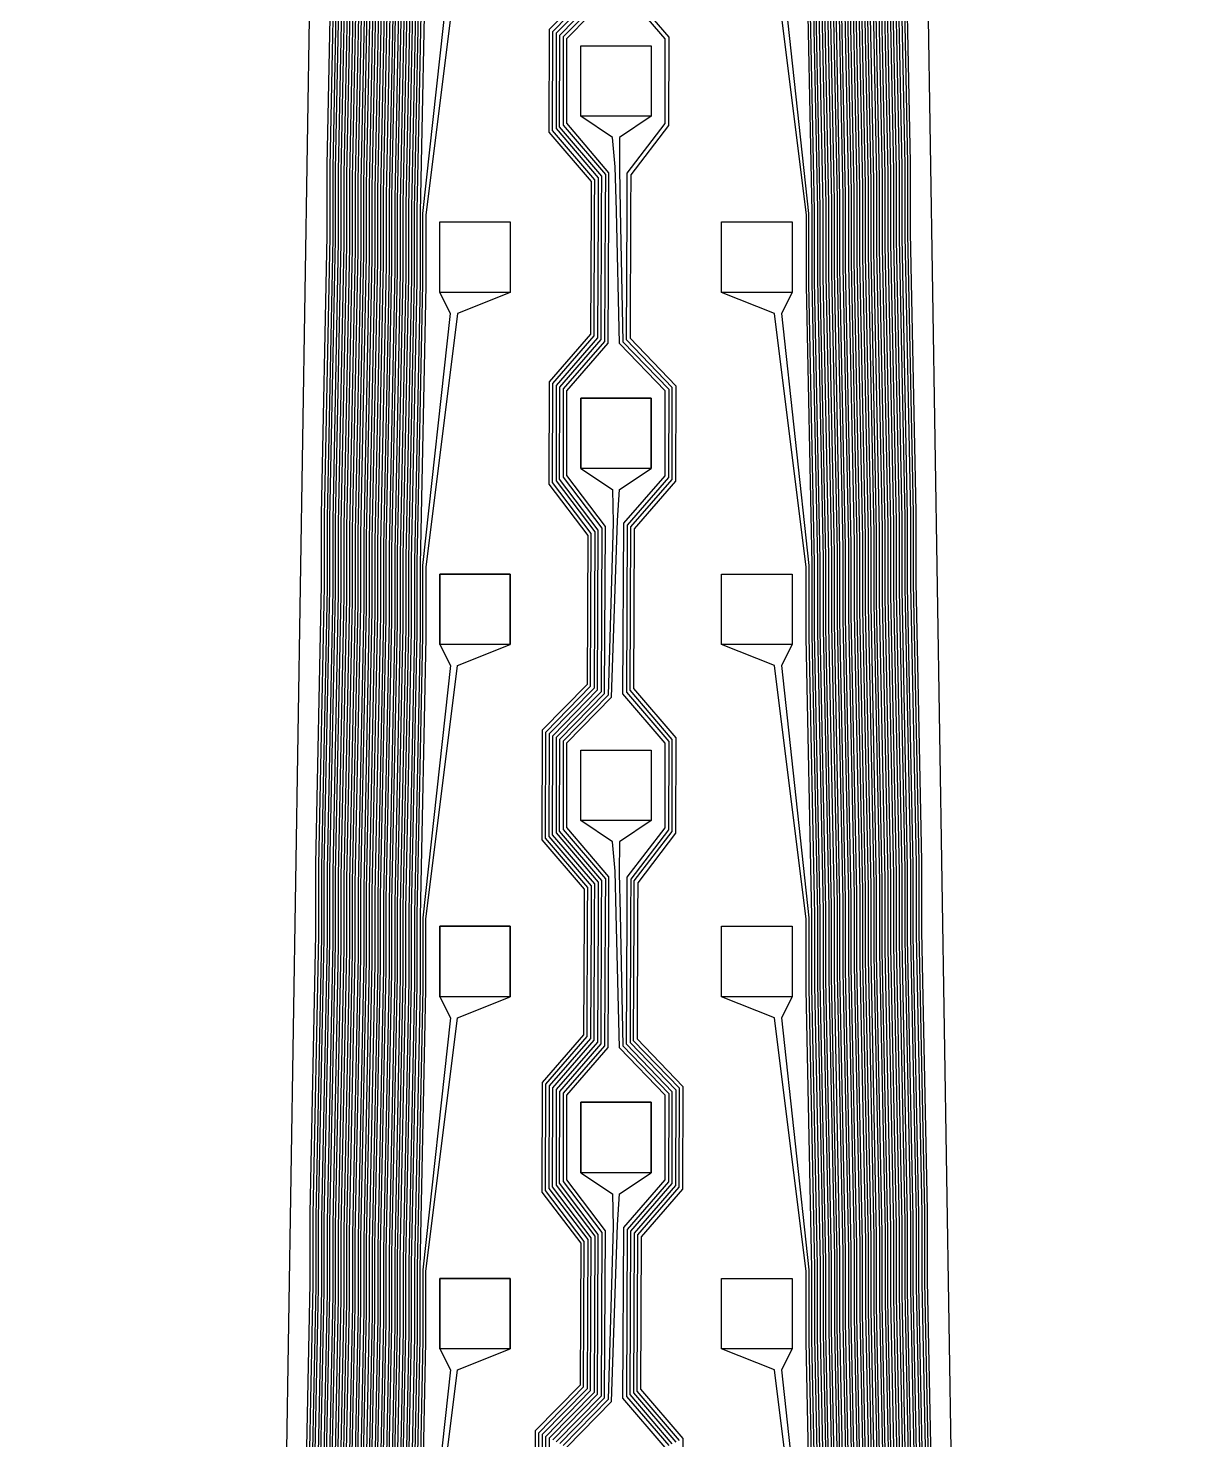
# Model space of a CAD drawing. Header units: inches. Extents: x 106592 to 209533, y 57057 to 74911.
# Drawn here: x 173138.5 to 173305.4, y 70363.8 to 70564.2 of the extents above; entities that cross this region are included whole.
import ezdxf

# ---------------------------------------------------------------- set-up
doc = ezdxf.new("R2010")
doc.units = ezdxf.units.IN
doc.header["$MEASUREMENT"] = 0
for name, color, linetype in [('metal', 221, 'Continuous'), ('nitride window', 40, 'Continuous'), ('profile', 140, 'Continuous')]:
    doc.layers.add(name, color=color, linetype=linetype)

msp = doc.modelspace()

# ---------------------------------------------------------------- linework, layer by layer
at = {"layer": 'metal'}
for points in [[(173177.73, 70346.35), (173178.53, 70385.95), (173178.53, 70395.95), (173179.33, 70435.54), (173179.33, 70445.54), (173180.13, 70485.14), (173180.13, 70495.14), (173180.93, 70534.74), (173180.93, 70544.74), (173181.73, 70584.34)], [(173182.13, 70584.14), (173181.33, 70544.54), (173181.33, 70534.54), (173180.53, 70494.94), (173180.53, 70484.94), (173179.73, 70445.34), (173179.73, 70435.34), (173178.93, 70395.75), (173178.93, 70385.75), (173178.13, 70346.15)], [(173182.53, 70583.93), (173181.73, 70544.34), (173181.73, 70534.34), (173180.93, 70494.74), (173180.93, 70484.74), (173180.13, 70445.14), (173180.13, 70435.14), (173179.33, 70395.54), (173179.33, 70385.54), (173178.53, 70345.95)], [(173178.93, 70345.75), (173179.73, 70385.34), (173179.73, 70395.34), (173180.53, 70434.94), (173180.53, 70444.94), (173181.33, 70484.54), (173181.33, 70494.54), (173182.13, 70534.14), (173182.13, 70544.14), (173182.93, 70583.73)], [(173183.33, 70583.53), (173182.53, 70543.93), (173182.53, 70533.93), (173181.73, 70494.34), (173181.73, 70484.34), (173180.93, 70444.74), (173180.93, 70434.74), (173180.13, 70395.14), (173180.13, 70385.14), (173179.33, 70345.54)], [(173179.73, 70345.34), (173180.53, 70384.94), (173180.53, 70394.94), (173181.33, 70434.54), (173181.33, 70444.54), (173182.13, 70484.14), (173182.13, 70494.14), (173182.93, 70533.73), (173182.93, 70543.73), (173183.73, 70583.33)], [(173264.13, 70345.34), (173263.33, 70384.94), (173263.33, 70394.94), (173262.53, 70434.54), (173262.53, 70444.54), (173261.73, 70484.14), (173261.73, 70494.14), (173260.93, 70533.73), (173260.93, 70543.73), (173260.13, 70583.33)], [(173260.53, 70583.53), (173261.33, 70543.93), (173261.33, 70533.93), (173262.13, 70494.34), (173262.13, 70484.34), (173262.93, 70444.74), (173262.93, 70434.74), (173263.73, 70395.14), (173263.73, 70385.14), (173264.53, 70345.54)], [(173264.93, 70345.75), (173264.13, 70385.34), (173264.13, 70395.34), (173263.33, 70434.94), (173263.33, 70444.94), (173262.53, 70484.54), (173262.53, 70494.54), (173261.73, 70534.14), (173261.73, 70544.14), (173260.93, 70583.73)], [(173261.33, 70583.93), (173262.13, 70544.34), (173262.13, 70534.34), (173262.93, 70494.74), (173262.93, 70484.74), (173263.73, 70445.14), (173263.73, 70435.14), (173264.53, 70395.54), (173264.53, 70385.54), (173265.33, 70345.95)], [(173265.73, 70346.15), (173264.93, 70385.75), (173264.93, 70395.75), (173264.13, 70435.34), (173264.13, 70445.34), (173263.33, 70484.94), (173263.33, 70494.94), (173262.53, 70534.54), (173262.53, 70544.54), (173261.73, 70584.14)], [(173262.13, 70584.34), (173262.93, 70544.74), (173262.93, 70534.74), (173263.73, 70495.14), (173263.73, 70485.14), (173264.53, 70445.54), (173264.53, 70435.54), (173265.33, 70395.95), (173265.33, 70385.95), (173266.13, 70346.35)], [(173262.53, 70584.54), (173263.33, 70544.94), (173263.33, 70534.94), (173264.13, 70495.34), (173264.13, 70485.34), (173264.93, 70445.75), (173264.93, 70435.75), (173265.73, 70396.15), (173265.73, 70386.15), (173266.53, 70346.55)], [(173266.93, 70346.75), (173266.13, 70386.35), (173266.13, 70396.35), (173265.33, 70435.95), (173265.33, 70445.95), (173264.53, 70485.54), (173264.53, 70495.54), (173263.73, 70535.14), (173263.73, 70545.14), (173262.93, 70584.74)], [(173184.13, 70583.13), (173183.33, 70543.53), (173183.33, 70533.53), (173182.53, 70493.93), (173182.53, 70483.93), (173181.73, 70444.34), (173181.73, 70434.34), (173180.93, 70394.74), (173180.93, 70384.74), (173180.13, 70345.14)], [(173180.53, 70344.94), (173181.33, 70384.54), (173181.33, 70394.54), (173182.13, 70434.14), (173182.13, 70444.14), (173182.93, 70483.73), (173182.93, 70493.73), (173183.73, 70533.33), (173183.73, 70543.33), (173184.53, 70582.93)], [(173184.93, 70582.73), (173184.13, 70543.13), (173184.13, 70533.13), (173183.33, 70493.53), (173183.33, 70483.53), (173182.53, 70443.93), (173182.53, 70433.93), (173181.73, 70394.34), (173181.73, 70384.34), (173180.93, 70344.74)], [(173181.33, 70344.54), (173182.13, 70384.14), (173182.13, 70394.14), (173182.93, 70433.73), (173182.93, 70443.73), (173183.73, 70483.33), (173183.73, 70493.33), (173184.53, 70532.93), (173184.53, 70542.93), (173185.33, 70582.53)], [(173185.73, 70582.32), (173184.93, 70542.73), (173184.93, 70532.73), (173184.13, 70493.13), (173184.13, 70483.13), (173183.33, 70443.53), (173183.33, 70433.53), (173182.53, 70393.93), (173182.53, 70383.93), (173181.73, 70344.34)], [(173182.13, 70344.14), (173182.93, 70383.73), (173182.93, 70393.73), (173183.73, 70433.33), (173183.73, 70443.33), (173184.53, 70482.93), (173184.53, 70492.93), (173185.33, 70532.53), (173185.33, 70542.53), (173186.13, 70582.12)], [(173186.53, 70581.92), (173185.73, 70542.32), (173185.73, 70532.32), (173184.93, 70492.73), (173184.93, 70482.73), (173184.13, 70443.13), (173184.13, 70433.13), (173183.33, 70393.53), (173183.33, 70383.53), (173182.53, 70343.93)], [(173182.93, 70343.73), (173183.73, 70383.33), (173183.73, 70393.33), (173184.53, 70432.93), (173184.53, 70442.93), (173185.33, 70482.53), (173185.33, 70492.53), (173186.13, 70532.12), (173186.13, 70542.12), (173186.93, 70581.72)], [(173183.33, 70343.53), (173184.13, 70383.13), (173184.13, 70393.13), (173184.93, 70432.73), (173184.93, 70442.73), (173185.73, 70482.32), (173185.73, 70492.32), (173186.53, 70531.92), (173186.53, 70541.92), (173187.33, 70581.52)], [(173187.73, 70581.32), (173186.93, 70541.72), (173186.93, 70531.72), (173186.13, 70492.12), (173186.13, 70482.12), (173185.33, 70442.53), (173185.33, 70432.53), (173184.53, 70392.93), (173184.53, 70382.93), (173183.73, 70343.33)], [(173256.13, 70581.32), (173256.93, 70541.72), (173256.93, 70531.72), (173257.73, 70492.12), (173257.73, 70482.12), (173258.53, 70442.53), (173258.53, 70432.53), (173259.33, 70392.93), (173259.33, 70382.93), (173260.13, 70343.33)], [(173260.53, 70343.53), (173259.73, 70383.13), (173259.73, 70393.13), (173258.93, 70432.73), (173258.93, 70442.73), (173258.13, 70482.32), (173258.13, 70492.32), (173257.33, 70531.92), (173257.33, 70541.92), (173256.53, 70581.52)], [(173256.93, 70581.72), (173257.73, 70542.12), (173257.73, 70532.12), (173258.53, 70492.53), (173258.53, 70482.53), (173259.33, 70442.93), (173259.33, 70432.93), (173260.13, 70393.33), (173260.13, 70383.33), (173260.93, 70343.73)], [(173261.33, 70343.93), (173260.53, 70383.53), (173260.53, 70393.53), (173259.73, 70433.13), (173259.73, 70443.13), (173258.93, 70482.73), (173258.93, 70492.73), (173258.13, 70532.32), (173258.13, 70542.32), (173257.33, 70581.92)], [(173261.73, 70344.14), (173260.93, 70383.73), (173260.93, 70393.73), (173260.13, 70433.33), (173260.13, 70443.33), (173259.33, 70482.93), (173259.33, 70492.93), (173258.53, 70532.53), (173258.53, 70542.53), (173257.73, 70582.12)], [(173258.13, 70582.32), (173258.93, 70542.73), (173258.93, 70532.73), (173259.73, 70493.13), (173259.73, 70483.13), (173260.53, 70443.53), (173260.53, 70433.53), (173261.33, 70393.93), (173261.33, 70383.93), (173262.13, 70344.34)], [(173262.53, 70344.54), (173261.73, 70384.14), (173261.73, 70394.14), (173260.93, 70433.73), (173260.93, 70443.73), (173260.13, 70483.33), (173260.13, 70493.33), (173259.33, 70532.93), (173259.33, 70542.93), (173258.53, 70582.53)], [(173258.93, 70582.73), (173259.73, 70543.13), (173259.73, 70533.13), (173260.53, 70493.53), (173260.53, 70483.53), (173261.33, 70443.93), (173261.33, 70433.93), (173262.13, 70394.34), (173262.13, 70384.34), (173262.93, 70344.74)], [(173263.33, 70344.94), (173262.53, 70384.54), (173262.53, 70394.54), (173261.73, 70434.14), (173261.73, 70444.14), (173260.93, 70483.73), (173260.93, 70493.73), (173260.13, 70533.33), (173260.13, 70543.33), (173259.33, 70582.93)], [(173259.73, 70583.13), (173260.53, 70543.53), (173260.53, 70533.53), (173261.33, 70493.93), (173261.33, 70483.93), (173262.13, 70444.34), (173262.13, 70434.34), (173262.93, 70394.74), (173262.93, 70384.74), (173263.73, 70345.14)], [(173184.13, 70343.13), (173184.93, 70382.73), (173184.93, 70392.73), (173185.73, 70432.32), (173185.73, 70442.32), (173186.53, 70481.92), (173186.53, 70491.92), (173187.33, 70531.52), (173187.33, 70541.52), (173188.13, 70581.12)], [(173188.53, 70580.91), (173187.73, 70541.32), (173187.73, 70531.32), (173186.93, 70491.72), (173186.93, 70481.72), (173186.13, 70442.12), (173186.13, 70432.12), (173185.33, 70392.53), (173185.33, 70382.53), (173184.53, 70342.93)], [(173184.93, 70342.73), (173185.73, 70382.32), (173185.73, 70392.32), (173186.53, 70431.92), (173186.53, 70441.92), (173187.33, 70481.52), (173187.33, 70491.52), (173188.13, 70531.12), (173188.13, 70541.12), (173188.93, 70580.71)], [(173189.33, 70580.51), (173188.53, 70540.91), (173188.53, 70530.91), (173187.73, 70491.32), (173187.73, 70481.32), (173186.93, 70441.72), (173186.93, 70431.72), (173186.13, 70392.12), (173186.13, 70382.12), (173185.33, 70342.53)], [(173185.73, 70342.32), (173186.53, 70381.92), (173186.53, 70391.92), (173187.33, 70431.52), (173187.33, 70441.52), (173188.13, 70481.12), (173188.13, 70491.12), (173188.93, 70530.71), (173188.93, 70540.71), (173189.73, 70580.31)], [(173190.13, 70580.11), (173189.33, 70540.51), (173189.33, 70530.51), (173188.53, 70490.91), (173188.53, 70480.91), (173187.73, 70441.32), (173187.73, 70431.32), (173186.93, 70391.72), (173186.93, 70381.72), (173186.13, 70342.12)], [(173190.53, 70579.91), (173189.73, 70540.31), (173189.73, 70530.31), (173188.93, 70490.71), (173188.93, 70480.71), (173188.13, 70441.12), (173188.13, 70431.12), (173187.33, 70391.52), (173187.33, 70381.52), (173186.53, 70341.92)], [(173186.93, 70341.72), (173187.73, 70381.32), (173187.73, 70391.32), (173188.53, 70430.91), (173188.53, 70440.91), (173189.33, 70480.51), (173189.33, 70490.51), (173190.13, 70530.11), (173190.13, 70540.11), (173190.93, 70579.71)], [(173191.33, 70579.51), (173190.53, 70539.91), (173190.53, 70529.91), (173189.73, 70490.31), (173189.73, 70480.31), (173188.93, 70440.71), (173188.93, 70430.71), (173188.13, 70391.12), (173188.13, 70381.12), (173187.33, 70341.52)], [(173187.73, 70341.32), (173188.53, 70380.91), (173188.53, 70390.91), (173189.33, 70430.51), (173189.33, 70440.51), (173190.13, 70480.11), (173190.13, 70490.11), (173190.93, 70529.71), (173190.93, 70539.71), (173191.73, 70579.3)], [(173256.13, 70341.32), (173255.33, 70380.91), (173255.33, 70390.91), (173254.53, 70430.51), (173254.53, 70440.51), (173253.73, 70480.11), (173253.73, 70490.11), (173252.93, 70529.71), (173252.93, 70539.71), (173252.13, 70579.3)], [(173252.53, 70579.51), (173253.33, 70539.91), (173253.33, 70529.91), (173254.13, 70490.31), (173254.13, 70480.31), (173254.93, 70440.71), (173254.93, 70430.71), (173255.73, 70391.12), (173255.73, 70381.12), (173256.53, 70341.52)], [(173256.93, 70341.72), (173256.13, 70381.32), (173256.13, 70391.32), (173255.33, 70430.91), (173255.33, 70440.91), (173254.53, 70480.51), (173254.53, 70490.51), (173253.73, 70530.11), (173253.73, 70540.11), (173252.93, 70579.71)], [(173253.33, 70579.91), (173254.13, 70540.31), (173254.13, 70530.31), (173254.93, 70490.71), (173254.93, 70480.71), (173255.73, 70441.12), (173255.73, 70431.12), (173256.53, 70391.52), (173256.53, 70381.52), (173257.33, 70341.92)], [(173257.73, 70342.12), (173256.93, 70381.72), (173256.93, 70391.72), (173256.13, 70431.32), (173256.13, 70441.32), (173255.33, 70480.91), (173255.33, 70490.91), (173254.53, 70530.51), (173254.53, 70540.51), (173253.73, 70580.11)], [(173254.13, 70580.31), (173254.93, 70540.71), (173254.93, 70530.71), (173255.73, 70491.12), (173255.73, 70481.12), (173256.53, 70441.52), (173256.53, 70431.52), (173257.33, 70391.92), (173257.33, 70381.92), (173258.13, 70342.32)], [(173254.53, 70580.51), (173255.33, 70540.91), (173255.33, 70530.91), (173256.13, 70491.32), (173256.13, 70481.32), (173256.93, 70441.72), (173256.93, 70431.72), (173257.73, 70392.12), (173257.73, 70382.12), (173258.53, 70342.53)], [(173258.93, 70342.73), (173258.13, 70382.32), (173258.13, 70392.32), (173257.33, 70431.92), (173257.33, 70441.92), (173256.53, 70481.52), (173256.53, 70491.52), (173255.73, 70531.12), (173255.73, 70541.12), (173254.93, 70580.71)], [(173255.33, 70580.91), (173256.13, 70541.32), (173256.13, 70531.32), (173256.93, 70491.72), (173256.93, 70481.72), (173257.73, 70442.12), (173257.73, 70432.12), (173258.53, 70392.53), (173258.53, 70382.53), (173259.33, 70342.93)], [(173259.73, 70343.13), (173258.93, 70382.73), (173258.93, 70392.73), (173258.13, 70432.32), (173258.13, 70442.32), (173257.33, 70481.92), (173257.33, 70491.92), (173256.53, 70531.52), (173256.53, 70541.52), (173255.73, 70581.12)], [(173192.13, 70579.1), (173191.33, 70539.51), (173191.33, 70529.51), (173190.53, 70489.91), (173190.53, 70479.91), (173189.73, 70440.31), (173189.73, 70430.31), (173188.93, 70390.71), (173188.93, 70380.71), (173188.13, 70341.12)], [(173188.53, 70340.91), (173189.33, 70380.51), (173189.33, 70390.51), (173190.13, 70430.11), (173190.13, 70440.11), (173190.93, 70479.71), (173190.93, 70489.71), (173191.73, 70529.3), (173191.73, 70539.3), (173192.53, 70578.9)], [(173192.93, 70578.7), (173192.13, 70539.1), (173192.13, 70529.1), (173191.33, 70489.51), (173191.33, 70479.51), (173190.53, 70439.91), (173190.53, 70429.91), (173189.73, 70390.31), (173189.73, 70380.31), (173188.93, 70340.71)], [(173189.33, 70340.51), (173190.13, 70380.11), (173190.13, 70390.11), (173190.93, 70429.71), (173190.93, 70439.71), (173191.73, 70479.3), (173191.73, 70489.3), (173192.53, 70528.9), (173192.53, 70538.9), (173193.33, 70578.5)], [(173193.73, 70578.3), (173192.93, 70538.7), (173192.93, 70528.7), (173192.13, 70489.1), (173192.13, 70479.1), (173191.33, 70439.51), (173191.33, 70429.51), (173190.53, 70389.91), (173190.53, 70379.91), (173189.73, 70340.31)], [(173190.13, 70340.11), (173190.93, 70379.71), (173190.93, 70389.71), (173191.73, 70429.3), (173191.73, 70439.3), (173192.53, 70478.9), (173192.53, 70488.9), (173193.33, 70528.5), (173193.33, 70538.5), (173194.13, 70578.1)], [(173190.53, 70339.91), (173191.33, 70379.51), (173191.33, 70389.51), (173192.13, 70429.1), (173192.13, 70439.1), (173192.93, 70478.7), (173192.93, 70488.7), (173193.73, 70528.3), (173193.73, 70538.3), (173194.53, 70577.9)], [(173194.93, 70577.69), (173194.13, 70538.1), (173194.13, 70528.1), (173193.33, 70488.5), (173193.33, 70478.5), (173192.53, 70438.9), (173192.53, 70428.9), (173191.73, 70389.3), (173191.73, 70379.3), (173190.93, 70339.71)], [(173248.93, 70577.69), (173249.73, 70538.1), (173249.73, 70528.1), (173250.53, 70488.5), (173250.53, 70478.5), (173251.33, 70438.9), (173251.33, 70428.9), (173252.13, 70389.3), (173252.13, 70379.3), (173252.93, 70339.71)], [(173253.33, 70339.91), (173252.53, 70379.51), (173252.53, 70389.51), (173251.73, 70429.1), (173251.73, 70439.1), (173250.93, 70478.7), (173250.93, 70488.7), (173250.13, 70528.3), (173250.13, 70538.3), (173249.33, 70577.9)], [(173249.73, 70578.1), (173250.53, 70538.5), (173250.53, 70528.5), (173251.33, 70488.9), (173251.33, 70478.9), (173252.13, 70439.3), (173252.13, 70429.3), (173252.93, 70389.71), (173252.93, 70379.71), (173253.73, 70340.11)], [(173254.13, 70340.31), (173253.33, 70379.91), (173253.33, 70389.91), (173252.53, 70429.51), (173252.53, 70439.51), (173251.73, 70479.1), (173251.73, 70489.1), (173250.93, 70528.7), (173250.93, 70538.7), (173250.13, 70578.3)], [(173254.53, 70340.51), (173253.73, 70380.11), (173253.73, 70390.11), (173252.93, 70429.71), (173252.93, 70439.71), (173252.13, 70479.3), (173252.13, 70489.3), (173251.33, 70528.9), (173251.33, 70538.9), (173250.53, 70578.5)], [(173250.93, 70578.7), (173251.73, 70539.1), (173251.73, 70529.1), (173252.53, 70489.51), (173252.53, 70479.51), (173253.33, 70439.91), (173253.33, 70429.91), (173254.13, 70390.31), (173254.13, 70380.31), (173254.93, 70340.71)], [(173255.33, 70340.91), (173254.53, 70380.51), (173254.53, 70390.51), (173253.73, 70430.11), (173253.73, 70440.11), (173252.93, 70479.71), (173252.93, 70489.71), (173252.13, 70529.3), (173252.13, 70539.3), (173251.33, 70578.9)], [(173251.73, 70579.1), (173252.53, 70539.51), (173252.53, 70529.51), (173253.33, 70489.91), (173253.33, 70479.91), (173254.13, 70440.31), (173254.13, 70430.31), (173254.93, 70390.71), (173254.93, 70380.71), (173255.73, 70341.12)], [(173191.33, 70339.51), (173192.13, 70379.1), (173192.13, 70389.1), (173192.93, 70428.7), (173192.93, 70438.7), (173193.73, 70478.3), (173193.73, 70488.3), (173194.53, 70527.9), (173194.53, 70537.9), (173198.43, 70573.69)], [(173199.43, 70573.69), (173194.93, 70537.69), (173194.93, 70527.69), (173194.13, 70488.1), (173194.13, 70478.1), (173193.33, 70438.5), (173193.33, 70428.5), (173192.53, 70388.9), (173192.53, 70378.9), (173191.73, 70339.3)], [(173244.43, 70573.69), (173248.93, 70537.69), (173248.93, 70527.69), (173249.73, 70488.1), (173249.73, 70478.1), (173250.53, 70438.5), (173250.53, 70428.5), (173251.33, 70388.9), (173251.33, 70378.9), (173252.13, 70339.3)], [(173252.53, 70339.51), (173251.73, 70379.1), (173251.73, 70389.1), (173250.93, 70428.7), (173250.93, 70438.7), (173250.13, 70478.3), (173250.13, 70488.3), (173249.33, 70527.9), (173249.33, 70537.9), (173245.43, 70573.69)], [(173218.83, 70570.51), (173212.46, 70564.01), (173212.43, 70549.44), (173218.43, 70542.44), (173218.41, 70538.44), (173218.34, 70520.76), (173212.46, 70514.01), (173212.43, 70499.44), (173217.93, 70492.19), (173217.84, 70471.02), (173211.47, 70464.52), (173211.43, 70448.94), (173217.43, 70441.94), (173217.41, 70438.44), (173217.34, 70421.28), (173211.47, 70414.52), (173211.43, 70398.94), (173216.93, 70391.69), (173216.85, 70371.54), (173210.48, 70365.04), (173210.43, 70348.44)], [(173210.93, 70348.69), (173210.97, 70364.78), (173217.34, 70371.28), (173217.43, 70391.94), (173211.93, 70399.19), (173211.96, 70414.26), (173217.84, 70421.02), (173217.91, 70438.44), (173217.93, 70442.19), (173211.93, 70449.19), (173211.96, 70464.26), (173218.34, 70470.76), (173218.43, 70492.44), (173212.93, 70499.69), (173212.96, 70513.75), (173218.83, 70520.51), (173218.91, 70538.44), (173218.93, 70542.69), (173212.93, 70549.69), (173212.96, 70563.75), (173219.33, 70570.25)], [(173219.82, 70569.99), (173213.45, 70563.49), (173213.43, 70549.94), (173219.43, 70542.94), (173219.41, 70538.44), (173219.33, 70520.25), (173213.45, 70513.49), (173213.43, 70499.94), (173218.93, 70492.69), (173218.83, 70470.51), (173212.46, 70464.01), (173212.43, 70449.44), (173218.43, 70442.44), (173218.41, 70438.44), (173218.34, 70420.76), (173212.46, 70414.01), (173212.43, 70399.44), (173217.93, 70392.19), (173217.84, 70371.02), (173211.47, 70364.52), (173211.43, 70348.94)], [(173211.93, 70349.19), (173211.96, 70364.26), (173218.34, 70370.76), (173218.43, 70392.44), (173212.93, 70399.69), (173212.96, 70413.75), (173218.83, 70420.51), (173218.91, 70438.44), (173218.93, 70442.69), (173212.93, 70449.69), (173212.96, 70463.75), (173219.33, 70470.25), (173219.43, 70492.94), (173213.93, 70500.19), (173213.95, 70513.23), (173219.82, 70519.99), (173219.9, 70538.44), (173219.93, 70543.19), (173213.93, 70550.19), (173213.95, 70563.23), (173220.32, 70569.73)], [(173220.82, 70569.48), (173214.44, 70562.98), (173214.43, 70550.44), (173220.43, 70543.44), (173220.4, 70538.44), (173220.32, 70519.73), (173214.44, 70512.98), (173214.43, 70500.44), (173219.93, 70493.19), (173219.82, 70469.99), (173213.45, 70463.49), (173213.43, 70449.94), (173219.43, 70442.94), (173219.41, 70438.44), (173219.33, 70420.25), (173213.45, 70413.49), (173213.43, 70399.94), (173218.93, 70392.69), (173218.83, 70370.51), (173212.46, 70364.01), (173212.43, 70349.44)], [(173230.93, 70363.69), (173224.93, 70370.69), (173225.02, 70392.87), (173230.89, 70399.63), (173230.93, 70413.69), (173224.43, 70420.44), (173224.5, 70438.44), (173224.52, 70443.13), (173229.9, 70450.14), (173229.93, 70463.19), (173223.93, 70470.19), (173224.03, 70493.38), (173229.9, 70500.14), (173229.93, 70513.19), (173223.43, 70519.94), (173223.51, 70538.44), (173223.53, 70543.64), (173228.91, 70550.66), (173228.93, 70562.69), (173222.93, 70569.69)], [(173223.43, 70569.94), (173229.43, 70562.94), (173229.41, 70550.4), (173224.03, 70543.38), (173224, 70538.44), (173223.93, 70520.19), (173230.43, 70513.44), (173230.4, 70499.89), (173224.52, 70493.13), (173224.43, 70470.44), (173230.43, 70463.44), (173230.4, 70449.89), (173225.02, 70442.87), (173225, 70438.44), (173224.93, 70420.69), (173231.43, 70413.94), (173231.39, 70399.37), (173225.51, 70392.61), (173225.43, 70370.94), (173231.43, 70363.94), (173231.39, 70349.37)], [(173212.96, 70363.75), (173219.33, 70370.25), (173219.43, 70392.94), (173213.93, 70400.19), (173213.95, 70413.23), (173219.82, 70419.99), (173219.9, 70438.44), (173219.93, 70443.19), (173213.93, 70450.19), (173213.95, 70463.23), (173220.32, 70469.73), (173220.43, 70493.44), (173214.94, 70500.7), (173214.94, 70512.72), (173220.82, 70519.48), (173220.9, 70538.44), (173220.93, 70543.69), (173214.94, 70550.7), (173214.94, 70562.72), (173221.31, 70569.22)], [(173229.93, 70363.19), (173223.93, 70370.19), (173224.03, 70393.38), (173229.9, 70400.14), (173229.93, 70413.19), (173223.43, 70419.94), (173223.51, 70438.44), (173223.53, 70443.64), (173228.91, 70450.66), (173228.93, 70462.69), (173222.93, 70469.69), (173223.03, 70493.9), (173228.91, 70500.66), (173228.93, 70512.69), (173222.43, 70519.44), (173221.99, 70538.29), (173221.84, 70544.52), (173221.43, 70548.69), (173221.43, 70548.69), (173216.93, 70551.69), (173216.93, 70561.69), (173226.93, 70561.69), (173226.93, 70551.69), (173222.43, 70548.69), (173222.43, 70548.69), (173222.44, 70544.21), (173222.55, 70538.44), (173222.93, 70519.69), (173229.43, 70512.94), (173229.41, 70500.4), (173223.53, 70493.64), (173223.43, 70469.94), (173229.43, 70462.94), (173229.41, 70450.4), (173224.03, 70443.38), (173224, 70438.44), (173223.93, 70420.19), (173230.43, 70413.44), (173230.4, 70399.89), (173224.52, 70393.13), (173224.43, 70370.44), (173230.43, 70363.44)], [(173192.13, 70339.1), (173192.93, 70378.7), (173192.93, 70388.7), (173193.73, 70428.3), (173193.73, 70438.3), (173194.53, 70477.9), (173194.53, 70487.9), (173198.43, 70523.69), (173196.93, 70526.69), (173196.93, 70536.69), (173206.93, 70536.69), (173206.93, 70526.69), (173199.43, 70523.69), (173194.93, 70487.69), (173194.93, 70477.69), (173194.13, 70438.1), (173194.13, 70428.1), (173193.33, 70388.5), (173193.33, 70378.5), (173192.53, 70338.9)], [(173251.33, 70338.9), (173250.53, 70378.5), (173250.53, 70388.5), (173249.73, 70428.1), (173249.73, 70438.1), (173248.93, 70477.69), (173248.93, 70487.69), (173244.43, 70523.69), (173236.93, 70526.69), (173236.93, 70536.69), (173246.93, 70536.69), (173246.93, 70526.69), (173245.43, 70523.69), (173249.33, 70487.9), (173249.33, 70477.9), (173250.13, 70438.3), (173250.13, 70428.3), (173250.93, 70388.7), (173250.93, 70378.7), (173251.73, 70339.1)], [(173213.95, 70363.23), (173220.32, 70369.73), (173220.43, 70393.44), (173214.94, 70400.7), (173214.94, 70412.72), (173220.82, 70419.48), (173220.9, 70438.44), (173220.93, 70443.69), (173214.94, 70450.7), (173214.94, 70462.72), (173221.31, 70469.22), (173222.13, 70494.29), (173222.43, 70498.69), (173226.93, 70501.69), (173226.93, 70511.69), (173216.93, 70511.69), (173216.93, 70501.69), (173221.43, 70498.69), (173221.53, 70493.99), (173220.82, 70469.48), (173214.44, 70462.98), (173214.43, 70450.44), (173220.43, 70443.44), (173220.4, 70438.44), (173220.32, 70419.73), (173214.44, 70412.98), (173214.43, 70400.44), (173219.93, 70393.19), (173219.82, 70369.99), (173213.45, 70363.49)], [(173193.33, 70338.5), (173194.13, 70378.1), (173194.13, 70388.1), (173194.93, 70427.69), (173194.93, 70437.69), (173199.43, 70473.69), (173206.93, 70476.69), (173206.93, 70486.69), (173196.93, 70486.69), (173196.93, 70476.69), (173198.43, 70473.69), (173194.53, 70437.9), (173194.53, 70427.9), (173193.73, 70388.3), (173193.73, 70378.3), (173192.93, 70338.7)], [(173250.53, 70338.5), (173249.73, 70378.1), (173249.73, 70388.1), (173248.93, 70427.69), (173248.93, 70437.69), (173244.43, 70473.69), (173236.93, 70476.69), (173236.93, 70486.69), (173246.93, 70486.69), (173246.93, 70476.69), (173245.43, 70473.69), (173249.33, 70437.9), (173249.33, 70427.9), (173250.13, 70388.3), (173250.13, 70378.3), (173250.93, 70338.7)], [(173228.93, 70362.69), (173222.93, 70369.69), (173223.03, 70393.9), (173228.91, 70400.66), (173228.93, 70412.69), (173222.43, 70419.44), (173221.98, 70438.44), (173221.81, 70444.52), (173221.43, 70448.69), (173216.93, 70451.69), (173216.93, 70461.69), (173226.93, 70461.69), (173226.93, 70451.69), (173222.43, 70448.69), (173222.41, 70444.21), (173222.55, 70438.44), (173222.93, 70419.69), (173229.43, 70412.94), (173229.41, 70400.4), (173223.53, 70393.64), (173223.43, 70369.94), (173229.43, 70362.94)], [(173194.13, 70338.1), (173194.93, 70377.69), (173194.93, 70387.69), (173199.43, 70423.69), (173206.93, 70426.69), (173206.93, 70436.69), (173196.93, 70436.69), (173196.93, 70426.69), (173198.43, 70423.69), (173194.53, 70387.9), (173194.53, 70377.9), (173193.73, 70338.3)], [(173249.73, 70338.1), (173248.93, 70377.69), (173248.93, 70387.69), (173244.43, 70423.69), (173236.93, 70426.69), (173236.93, 70436.69), (173246.93, 70436.69), (173246.93, 70426.69), (173245.43, 70423.69), (173249.33, 70387.9), (173249.33, 70377.9), (173250.13, 70338.3)], [(173214.94, 70362.72), (173221.31, 70369.22), (173222.13, 70394.29), (173222.43, 70398.69), (173226.93, 70401.69), (173226.93, 70411.69), (173216.93, 70411.69), (173216.93, 70401.69), (173221.43, 70398.69), (173221.53, 70393.99), (173220.82, 70369.48), (173214.44, 70362.98)], [(173194.93, 70337.69), (173199.43, 70373.69), (173206.93, 70376.69), (173206.93, 70386.69), (173196.93, 70386.69), (173196.93, 70376.69), (173198.43, 70373.69), (173194.53, 70337.9)], [(173248.93, 70337.69), (173244.43, 70373.69), (173236.93, 70376.69), (173236.93, 70386.69), (173246.93, 70386.69), (173246.93, 70376.69), (173245.43, 70373.69), (173249.33, 70337.9)]]:
    msp.add_lwpolyline(points, dxfattribs=at)
at = {"layer": 'nitride window'}
for points in [[(173216.93, 70551.69), (173216.93, 70561.69), (173226.93, 70561.69), (173226.93, 70551.69)], [(173196.93, 70526.69), (173196.93, 70536.69), (173206.93, 70536.69), (173206.93, 70526.69)], [(173236.93, 70526.69), (173236.93, 70536.69), (173246.93, 70536.69), (173246.93, 70526.69)], [(173216.93, 70501.69), (173216.93, 70511.69), (173226.93, 70511.69), (173226.93, 70501.69)], [(173196.93, 70476.69), (173196.93, 70486.69), (173206.93, 70486.69), (173206.93, 70476.69)], [(173236.93, 70476.69), (173236.93, 70486.69), (173246.93, 70486.69), (173246.93, 70476.69)], [(173216.93, 70451.69), (173216.93, 70461.69), (173226.93, 70461.69), (173226.93, 70451.69)], [(173196.93, 70426.69), (173196.93, 70436.69), (173206.93, 70436.69), (173206.93, 70426.69)], [(173236.93, 70426.69), (173236.93, 70436.69), (173246.93, 70436.69), (173246.93, 70426.69)], [(173216.93, 70401.69), (173216.93, 70411.69), (173226.93, 70411.69), (173226.93, 70401.69)], [(173196.93, 70376.69), (173196.93, 70386.69), (173206.93, 70386.69), (173206.93, 70376.69)], [(173236.93, 70376.69), (173236.93, 70386.69), (173246.93, 70386.69), (173246.93, 70376.69)]]:
    msp.add_lwpolyline(points, close=True, dxfattribs=at)
at = {"layer": 'profile'}
msp.add_lwpolyline([(173138.55, 64359.69), (173138.55, 67639.69), (173138.53, 68210.98), (173155.53, 69126.01), (173179.53, 70633.93), (173179.53, 70633.93), (173189.73, 71138.3), (173196.93, 71186.69), (173221.95, 71319.29), (173246.93, 71186.69), (173254.13, 71138.3), (173265.13, 70634.34), (173289.12, 69126.21), (173305.33, 68210.98), (173305.35, 67639.69), (173305.35, 64359.69)], dxfattribs=at)

doc.saveas('drawing.dxf')
